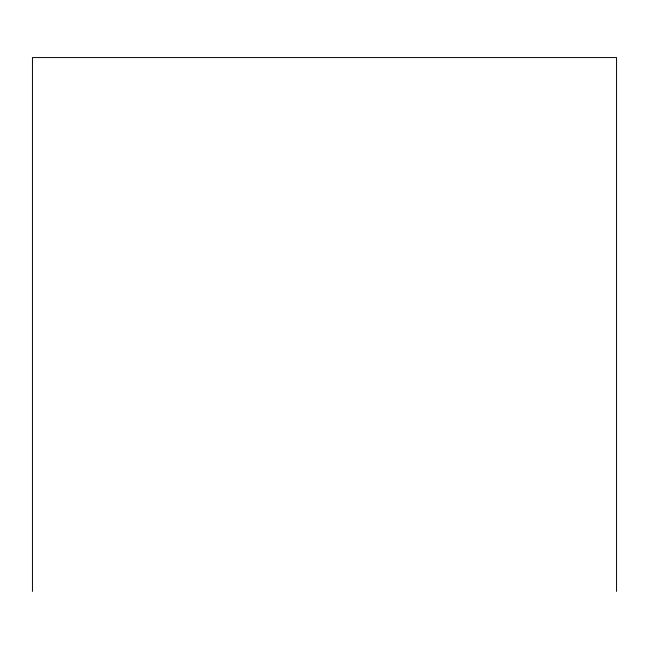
<?xml version="1.0" encoding="UTF-8"?>
<svg xmlns="http://www.w3.org/2000/svg" width="649" height="649" viewBox="0 0 649 649"><rect width="100%" height="100%" fill="white"/><g stroke="black" fill="none" stroke-linecap="round" stroke-linejoin="round"><path stroke-width="0.97" d="M616.55 591.434L616.55 57.566L32.45 57.566L32.45 591.434"/></g></svg>
